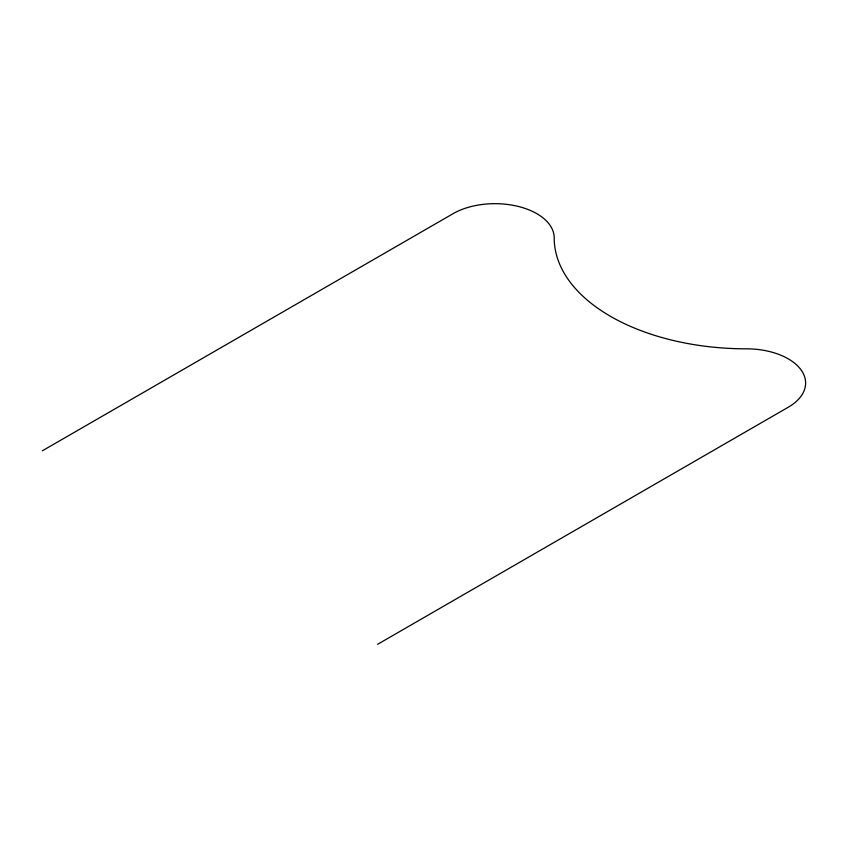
<?xml version="1.0" encoding="UTF-8"?>
<svg xmlns="http://www.w3.org/2000/svg" width="848" height="848" viewBox="0 0 848 848"><rect width="100%" height="100%" fill="white"/><g stroke="black" fill="none" stroke-linecap="round" stroke-linejoin="round"><path stroke-width="1.27" d="M42.4 450.776L453.044 213.696A59.254 34.217 0 0 1 517.619 206.276A59.254 34.217 0 0 1 554.2 237.885A192.157 110.94 0 0 0 746.357 348.825A59.254 34.217 0 0 1 801.106 369.951A59.254 34.217 0 0 1 788.258 407.231L377.614 644.31"/></g></svg>
